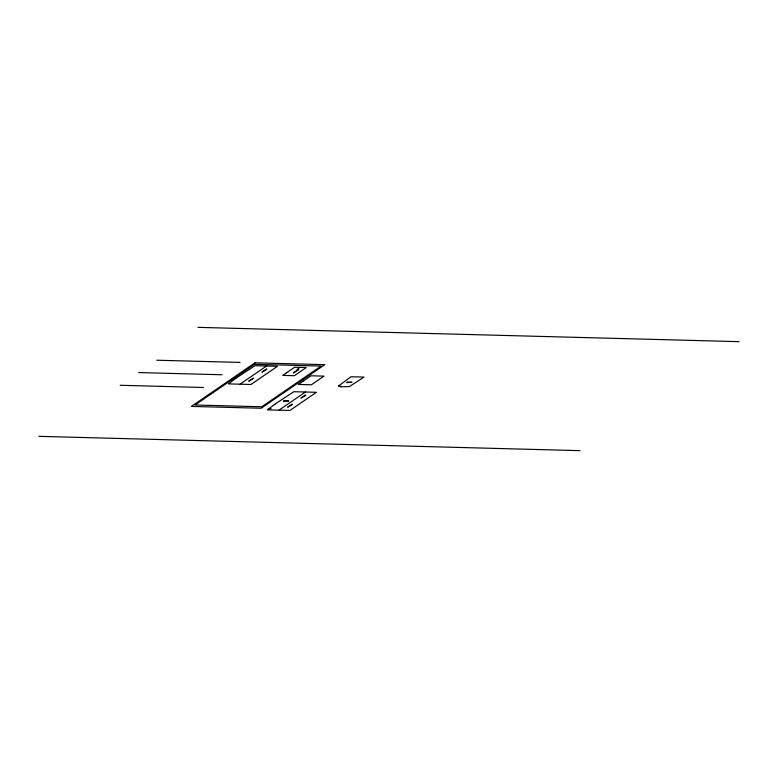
<?xml version="1.0" encoding="UTF-8"?>
<svg xmlns="http://www.w3.org/2000/svg" width="778" height="778" viewBox="0 0 778 778"><rect width="100%" height="100%" fill="white"/><g stroke="black" fill="none" stroke-linecap="round" stroke-linejoin="round"><path stroke-width="1.17" d="M240.032 384.186L266.553 366.03M278.952 410.181L305.462 392.015M197.982 327.353L739.1 341.659M156.767 360.224L240.032 362.422M138.756 372.565L222.012 374.763M120.191 385.275L203.457 387.483M38.9 436.341L580.018 450.647M338.527 386.063L341.241 386.384L340.589 386.831L349.39 386.598L363.978 377.097L350.946 376.756L338.527 386.034M268.945 409.257L270.832 408.713L268.945 409.257M254.989 362.82L191.359 406.417L261.175 408.256L324.815 364.668L254.989 362.82M254.425 364.318L195.035 404.998L261.748 406.768L321.139 366.078L254.425 364.318M236.454 377.875L228.401 383.885L250.973 384.478L277.483 366.312L254.912 365.718L236.454 377.875M252.976 378.303L248.727 381.21L253.667 378.322L252.976 378.303M266.232 369.229L261.991 372.127L266.932 369.239L266.232 369.229M286.557 372.779L282.745 375.395L294.376 375.706L306.26 367.566L294.619 367.255L286.557 372.779M298.363 368.791L296.982 369.735L299.005 368.811L298.363 368.791M297.556 370.056L293.306 372.963L298.246 370.075L297.556 370.056M302.866 381.346L298.353 384.429L311.394 384.779L324.008 376.134L310.976 375.784L302.866 381.346M275.363 403.86L267.311 409.87L289.893 410.463L316.403 392.306L293.831 391.704L275.363 403.86M284.058 400.884L283.425 401.312L288.716 401.001L284.058 400.884M291.886 404.297L287.646 407.195L292.586 404.307L291.886 404.297M305.151 395.214L300.901 398.122L305.842 395.234L305.151 395.214M347.396 382.173L346.755 382.601L352.055 382.29L347.396 382.173"/></g></svg>
